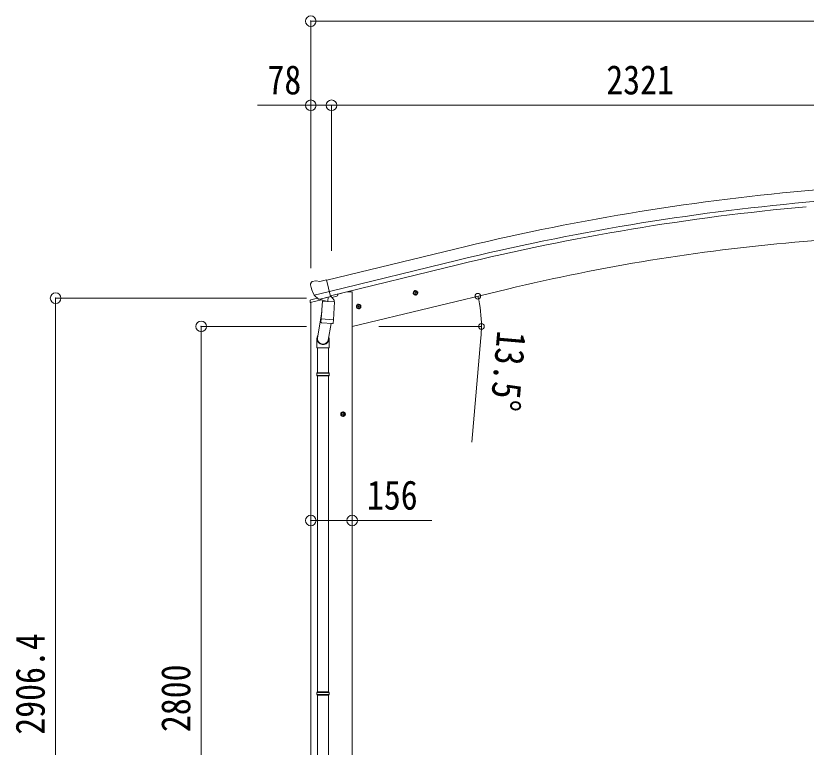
# Model space of a CAD drawing. Units: millimetres at full size, sheet at 1:40. Extents: x -11181 to 11305, y -7804 to 7716.
# Drawn here: x 4146 to 7121, y 96 to 2848 of the extents above; entities that cross this region are included whole.
import ezdxf
from ezdxf.enums import TextEntityAlignment as Align

# ---------------------------------------------------------------- set-up
doc = ezdxf.new("R2010")
doc.units = ezdxf.units.MM
doc.header["$LTSCALE"] = 40
doc.header["$PDMODE"] = 32
doc.header["$PDSIZE"] = 40
for name, color, linetype, lineweight in [('0-1_本体', 4, 'Continuous', 9), ('0-2_部品', 7, 'Continuous', 9), ('0-A_寸法', 6, 'Continuous', 9)]:
    doc.layers.add(name, color=color, linetype=linetype, lineweight=lineweight)
doc.styles.add('ＭＳ ゴシック', font='')
doc.styles.get('ＭＳ ゴシック').set_extended_font_data('MS Gothic')

msp = doc.modelspace()

# ---------------------------------------------------------------- linework, layer by layer
at = {"layer": '0-1_本体'}
for p, q in [((7115.65, 2189.18), (7592.96, 2232.5)), ((7119.56, 2146.14), (7596.68, 2189.45)), ((7078.63, 1995.9), (7616.57, 2042.97)), ((5316.11, 1852.78), (5798.95, 1970.35)), ((5809.18, 1928.36), (5326.17, 1810.86)), ((5330.11, 1794.43), (5813.15, 1912.05)), ((5411.58, 1679.18), (5997.26, 1819.79)), ((5391.58, 1809.18), (5358.07, 1801.14)), ((5412.08, 1809.18), (5391.58, 1809.18)), ((5412.08, 1809.18), (5412.08, -1670.82)), ((5256.08, 1769.48), (5256.08, -1670.82))]:
    msp.add_line(p, q, dxfattribs=at)
at = {"layer": '0-1_本体', "color": 6}
msp.add_line((5412.08, 949), (5256.08, 949), dxfattribs=at)
at = {"layer": '0-1_本体'}
for centre, radius, start, end in [((7929.67, -6779.39), 9005.44, 95.18612, 103.68612), ((7929.67, -6779.39), 8962.23, 95.18612, 103.68612), ((7929.67, -6779.39), 8945.44, 95.18612, 103.68612), ((7723.61, -5372.4), 7396.48, 95.00259, 103.49741)]:
    msp.add_arc(centre, radius, start, end, dxfattribs=at)
at = {"layer": '0-2_部品'}
for p, q in [((5258.87, 1845.77), (5255.01, 1839.48)), ((5261.96, 1848.02), (5275.14, 1851.19)), ((5289.7, 1848.51), (5276.44, 1851.21)), ((5289.7, 1848.51), (5315.63, 1854.74)), ((5254.65, 1837.2), (5254.92, 1836.05)), ((5652.37, 1795.61), (5647.7, 1815.06)), ((5268.7, 1796.89), (5326.21, 1810.7)), ((5285.55, 1781.98), (5269.18, 1796.47)), ((5290.63, 1781.89), (5327.33, 1790.7)), ((5321.38, 1788.87), (5320.36, 1774.27)), ((5327.33, 1790.7), (5328.86, 1791.06)), ((5330.42, 1793.17), (5331.36, 1793.1)), ((5331.36, 1793.1), (5344.67, 1777.79)), ((5335.35, 1788.51), (5354.24, 1793.04)), ((5358.07, 1801.22), (5358.07, 1797.91)), ((5640.32, 1803), (5659.76, 1807.67)), ((5644.87, 1810.78), (5642.74, 1803.58)), ((5652.17, 1812.53), (5644.87, 1810.78)), ((5657.34, 1807.09), (5652.17, 1812.53)), ((5655.21, 1799.89), (5657.34, 1807.09)), ((5253.52, 1768.86), (5296.22, 1779.12)), ((5253.52, 1775.75), (5253.52, 1768.86)), ((5282.03, 1784.96), (5255.82, 1778.67)), ((5288.26, 1781.41), (5295.78, 1783.22)), ((5289.1, 1781.52), (5290.63, 1781.89)), ((5292.47, 1781.66), (5292.41, 1780.92)), ((5293.17, 1779.88), (5318.99, 1773.44)), ((5300.09, 1774.53), (5295.41, 1707.69)), ((5345.78, 1771.33), (5300.09, 1774.53)), ((5301.86, 1777.71), (5301.63, 1774.42)), ((5341.1, 1704.5), (5345.78, 1771.33)), ((5344.67, 1777.79), (5344.23, 1771.44)), ((5426.39, 1751.64), (5445.84, 1756.31)), ((5430.95, 1759.42), (5428.82, 1752.23)), ((5438.25, 1761.17), (5430.95, 1759.42)), ((5438.45, 1744.25), (5433.78, 1763.7)), ((5443.42, 1755.73), (5438.25, 1761.17)), ((5441.28, 1748.53), (5443.42, 1755.73)), ((5297.15, 1732.46), (5281.23, 1636.29)), ((5294.56, 1695.23), (5295.43, 1707.69)), ((5341.1, 1704.5), (5295.41, 1707.69)), ((5341.09, 1704.5), (5340.2, 1691.8)), ((5294.95, 1693.87), (5294.95, 1693.87)), ((5296.4, 1693.09), (5338.1, 1690.17)), ((5332.67, 1690.55), (5321.94, 1626.97)), ((5279.08, 1599.13), (5279.08, 1633.48)), ((5325.08, 1633.78), (5325.08, 1599.13)), ((5325.08, 1599.13), (5279.08, 1599.13)), ((5281.08, 1599.13), (5281.08, 1505.13)), ((5323.08, 1599.13), (5323.08, 1505.13)), ((5279.08, 1503.13), (5280.08, 1505.13)), ((5325.08, 1503.13), (5279.08, 1503.13)), ((5325.08, 1495.13), (5279.08, 1495.13)), ((5324.08, 1505.13), (5280.08, 1505.13)), ((5324.08, 1493.13), (5280.08, 1493.13)), ((5281.08, 1493.13), (5281.08, 304.45)), ((5323.08, 1493.13), (5323.08, 304.45)), ((5325.08, 1503.13), (5324.08, 1505.13)), ((5325.08, 1495.13), (5324.08, 1493.13)), ((5325.08, 1503.13), (5325.08, 1495.13)), ((5387.58, 1349.06), (5367.58, 1349.06)), ((5377.58, 1356.57), (5371.08, 1352.82)), ((5371.08, 1352.82), (5371.08, 1345.31)), ((5371.08, 1345.31), (5377.58, 1341.56)), ((5377.58, 1339.06), (5377.58, 1359.06)), ((5384.08, 1352.82), (5377.58, 1356.57)), ((5279.08, 302.45), (5280.08, 304.45)), ((5325.08, 302.45), (5279.08, 302.45)), ((5324.08, 304.45), (5280.08, 304.45)), ((5325.08, 302.45), (5324.08, 304.45)), ((5325.08, 302.45), (5325.08, 294.45)), ((5325.08, 294.45), (5279.08, 294.45)), ((5324.08, 292.45), (5280.08, 292.45)), ((5281.08, 292.45), (5281.08, -891.25)), ((5323.08, 292.45), (5323.08, -891.25)), ((5325.08, 294.45), (5324.08, 292.45))]:
    msp.add_line(p, q, dxfattribs=at)
for points in [[(5321.06, 1789.29), (5330.79, 1791.62), (5315.63, 1854.74)], [(5268.43, 1797.47), (5269.02, 1796.62), (5269.18, 1796.47)], [(5321.06, 1789.29), (5320.83, 1789.14), (5296.06, 1783.19), (5295.78, 1783.22)], [(5642.74, 1803.58), (5647.91, 1798.14), (5655.21, 1799.89)], [(5428.82, 1752.23), (5433.99, 1746.78), (5441.28, 1748.53)], [(5279.08, 1503.13), (5279.08, 1495.13), (5280.08, 1493.13)], [(5377.58, 1341.56), (5384.08, 1345.31), (5384.08, 1352.82)], [(5279.08, 302.45), (5279.08, 294.45), (5280.08, 292.45)]]:
    msp.add_lwpolyline(points, dxfattribs=at)
for centre, radius in [((5650.04, 1805.34), 8.5), ((5650.04, 1805.34), 7.7), ((5650.04, 1805.34), 6.5), ((5436.12, 1753.98), 8.5), ((5436.12, 1753.98), 7.7), ((5436.12, 1753.98), 6.5), ((5377.58, 1349.06), 8.5), ((5377.58, 1349.06), 7.7), ((5377.58, 1349.06), 6.5)]:
    msp.add_circle(centre, radius, dxfattribs=at)
for centre, radius, start, end in [((5263.13, 1843.16), 5, 103.5, 148.5), ((5275.85, 1848.27), 3, 78.5, 103.5), ((5451.73, 1883.3), 202.4, 193.5, 205.09125), ((5321.98, 1788.79), 0.604, 100.59842, 172.20595), ((5328.74, 1791.55), 0.5, 283.5, 318.76246), ((5353.07, 1797.91), 5, 283.5, 0), ((5256.52, 1775.75), 3, 103.5, 180), ((5288.98, 1782), 0.5, 248.23754, 283.5), ((5291.97, 1781.69), 0.5, 356, 103.5), ((5293.41, 1780.85), 1, 176, 256), ((5319.34, 1774.41), 1.03, 250.03897, 351.96569), ((5296.5, 1695.05), 1.95, 175.04017, 217.47766), ((5296.54, 1695.08), 2, 217.40962, 266), ((5338.24, 1692.17), 2, 266, 349.46843), ((5309.08, 1633.48), 30, 177.45142, 180)]:
    msp.add_arc(centre, radius, start, end, dxfattribs=at)
for centre, major_axis, ratio, start_param, end_param in [((5257.57, 1837.91), (-1.57, -2.57), 0.99628, 4.712389, 5.4996506), ((5287.54, 1784.24), (-0.73, -2.92), 0.997631, 5.8041905, 6.6006116), ((5287.6, 1784.46), (2.63, 3.16), 0.650902, 4.0958226, 4.1686332), ((5287.57, 1784.34), (-0.73, -2.92), 0.997631, 0.3902369, 0.4789948), ((5302.08, 1633.78), (23, 0), 0.996195, 2.5560258, 6.5663028), ((5302.08, 1633.78), (21, 0), 0.996195, 2.9349147, 5.9512394)]:
    msp.add_ellipse(centre, major_axis=major_axis, ratio=ratio, start_param=start_param, end_param=end_param, dxfattribs=at)
at = {"layer": '0-A_寸法'}
for p, q in [((5256.08, 2827.54), (5256.08, 2510.92)), ((5256.08, 2827.54), (7655.08, 2827.54)), ((5256.08, 2510.92), (5056.08, 2510.92)), ((5256.08, 2510.92), (5256.08, 1898.7)), ((5256.08, 2510.92), (5334.08, 2510.92)), ((5334.08, 2510.92), (5334.08, 1963.07)), ((5334.08, 2510.92), (7655.08, 2510.92)), ((4295.51, -1120.82), (4295.51, 1785.58)), ((4295.51, 1785.58), (5240.59, 1785.58)), ((4843.48, -1120.82), (4843.48, 1679.18)), ((4843.48, 1679.18), (5240.59, 1679.18)), ((5512.58, 1679.18), (5899.44, 1679.18)), ((5896.58, 1636.72), (5862.22, 1244.23)), ((5412.08, 949), (5712.08, 949))]:
    msp.add_line(p, q, dxfattribs=at)
for centre in [(5884.99, 1792.84), (5898.44, 1679.18)]:
    msp.add_circle(centre, 10.62, dxfattribs=at)
for start, end in [(0, 13.5), (354.99678, 0)]:
    msp.add_arc((5411.58, 1679.18), 486.86, start, end, dxfattribs=at)
for p in [(5256.08, 2827.54), (5256.08, 2510.92), (5334.08, 2510.92), (4295.51, 1785.58), (4843.48, 1679.18), (5256.08, 949), (5412.08, 949)]:
    msp.add_point(p, dxfattribs=at)

# ---------------------------------------------------------------- texts
at = {"layer": '0-A_寸法', "color": 7, "style": 'ＭＳ ゴシック', "width": 0.85}
for s, p in [('78', (5093.08, 2518.92)), ('2321', (6368.58, 2518.92)), ('156', (5467.58, 957))]:
    msp.add_text(s, height=110, dxfattribs=at).set_placement(p, align=Align.BOTTOM_LEFT)
for s, rotation, p in [('13.5°', 264.997, (5925.7, 1668.31)), ('2906.4', 90, (4287.51, 143.38)), ('2800', 90, (4835.48, 153.18))]:
    msp.add_text(s, height=110, rotation=rotation, dxfattribs=at).set_placement(p, align=Align.BOTTOM_LEFT)

doc.saveas('drawing.dxf')
